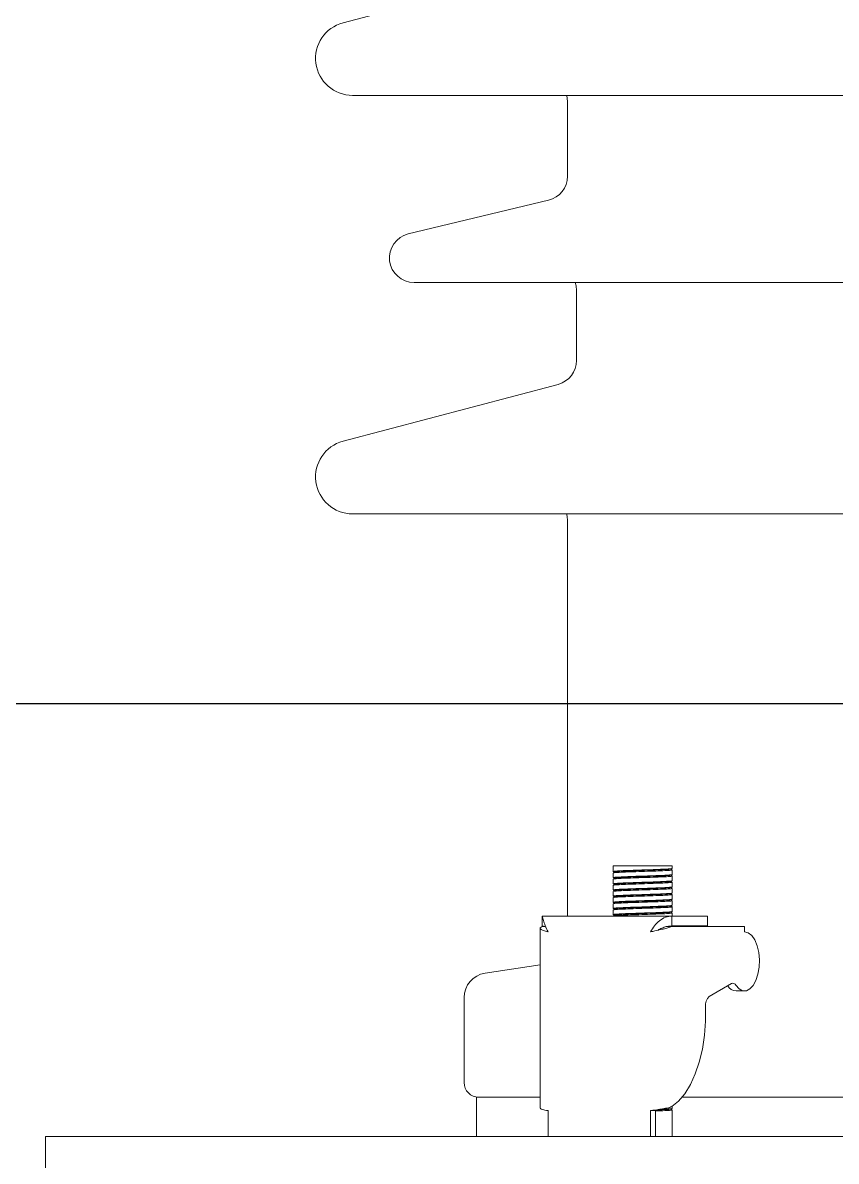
# Model space of a CAD drawing. Header units: millimetres. Extents: x 51507 to 66627, y -17810 to -7118.
# Drawn here: x 53172.8 to 53338, y -9233.1 to -9001.9 of the extents above; entities that cross this region are included whole.
import ezdxf

# ---------------------------------------------------------------- set-up
doc = ezdxf.new("R2010")
doc.units = ezdxf.units.MM
doc.header["$LTSCALE"] = 10
doc.layers.get('Defpoints').update_dxf_attribs({"lineweight": 25})
doc.layers.add('粗实线', color=4, linetype='Continuous', lineweight=18)

msp = doc.modelspace()

# ---------------------------------------------------------------- linework, layer by layer
at = {"layer": 'Defpoints'}
msp.add_line((51507.409, -9140.11), (66627.409, -9140.11), dxfattribs=at)
at = {"layer": '粗实线'}
for p, q in [((53281.519, -8990.307), (53237.824, -9001.861)), ((53239.741, -9016.611), (53475.076, -9016.611)), ((53283.4, -9018.043), (53283.4, -9033.043)), ((53279.568, -9037.905), (53251.073, -9044.75)), ((53252.241, -9054.611), (53462.576, -9054.611)), ((53285.241, -9056.269), (53285.241, -9070.473)), ((53281.519, -9075.307), (53237.824, -9086.861)), ((53239.741, -9101.611), (53475.076, -9101.611)), ((53283.4, -9103.043), (53283.408, -9183.324)), ((53292.659, -9173.112), (53292.659, -9174.257)), ((53292.659, -9173.112), (53304.659, -9173.112)), ((53304.659, -9173.632), (53304.659, -9173.112)), ((53292.659, -9174.566), (53292.659, -9175.507)), ((53292.659, -9175.816), (53292.659, -9176.757)), ((53304.659, -9174.882), (53304.659, -9173.941)), ((53304.659, -9176.132), (53304.659, -9175.191)), ((53292.659, -9177.066), (53292.659, -9178.007)), ((53292.659, -9178.316), (53292.659, -9179.257)), ((53304.659, -9177.382), (53304.659, -9176.441)), ((53304.659, -9178.632), (53304.659, -9177.691)), ((53292.659, -9179.566), (53292.659, -9180.507)), ((53304.659, -9179.882), (53304.659, -9178.941)), ((53304.659, -9181.132), (53304.659, -9180.191)), ((53292.659, -9180.816), (53292.659, -9181.757)), ((53292.659, -9182.066), (53292.659, -9183.007)), ((53304.659, -9182.382), (53304.659, -9181.441)), ((53304.659, -9183.324), (53304.659, -9182.691)), ((53278.282, -9183.324), (53304.609, -9183.324)), ((53278.282, -9183.324), (53278.282, -9185.324)), ((53292.659, -9183.316), (53292.659, -9183.324)), ((53304.609, -9183.324), (53304.609, -9185.324)), ((53304.609, -9183.324), (53311.822, -9183.324)), ((53311.822, -9183.324), (53311.822, -9185.324)), ((53277.853, -9185.79), (53277.853, -9222.334)), ((53278.689, -9185.424), (53278.282, -9185.424)), ((53301.772, -9186.172), (53301.77, -9186.172)), ((53301.812, -9186.172), (53302.061, -9186.025)), ((53303.657, -9185.424), (53304.609, -9185.424)), ((53304.609, -9185.324), (53311.822, -9185.324)), ((53304.609, -9185.424), (53319.372, -9185.424)), ((53319.372, -9185.424), (53319.372, -9186.524)), ((53277.853, -9193.197), (53266.649, -9194.921)), ((53316.701, -9197.016), (53312.166, -9199.649)), ((53317.64, -9198.524), (53319.372, -9198.524)), ((53262.409, -9199.863), (53262.409, -9217.112)), ((53264.909, -9220.112), (53264.909, -9228.112)), ((53277.853, -9220.112), (53264.909, -9220.112)), ((53304.659, -9222.382), (53304.659, -9221.988)), ((53357.409, -9220.112), (53306.673, -9220.112)), ((53279.453, -9228.112), (53279.453, -9222.833)), ((53300.238, -9222.833), (53301.238, -9222.833)), ((53300.238, -9228.112), (53300.238, -9222.833)), ((53301.238, -9228.112), (53301.238, -9222.833)), ((53304.659, -9228.112), (53304.659, -9222.691)), ((53177.409, -9238.112), (53177.409, -9228.112)), ((53177.409, -9228.112), (54157.409, -9228.112))]:
    msp.add_line(p, q, dxfattribs=at)
for points in [[(53283.19, -9016.611), (53283.304, -9017.068), (53283.4, -9018.043)], [(53284.959, -9054.611), (53285.145, -9055.293), (53285.241, -9056.269)], [(53283.19, -9101.611), (53283.303, -9102.067), (53283.4, -9103.043)], [(53319.372, -9186.524), (53320.12, -9186.714), (53320.821, -9187.271), (53321.431, -9188.16), (53321.91, -9189.326), (53322.229, -9190.694), (53322.367, -9192.177), (53322.315, -9193.683), (53322.077, -9195.115), (53321.669, -9196.383), (53321.115, -9197.407), (53320.45, -9198.123), (53319.718, -9198.484), (53318.963, -9198.468), (53318.235, -9198.076), (53317.578, -9197.334)], [(53311.446, -9201.702), (53311.437, -9204.629), (53311.214, -9207.52), (53310.782, -9210.316), (53310.151, -9212.956), (53309.334, -9215.384), (53308.349, -9217.547), (53307.216, -9219.4), (53305.961, -9220.902), (53304.609, -9222.021)]]:
    msp.add_lwpolyline(points, dxfattribs=at)
for centre, radius, start, end in [((53239.741, -9009.111), 7.5, 104.81144, 270), ((53278.4, -9033.043), 5, 283.50795, 0), ((53252.241, -9049.611), 5, 103.50795, 270), ((53280.241, -9070.473), 5, 284.81144, 360), ((53239.741, -9094.111), 7.5, 104.81144, 270), ((53267.409, -9199.863), 5, 98.74616, 180), ((53317.796, -9196.375), 2.155, 210.27217, 265.84128), ((53316.987, -9197.597), 0.647, 24.02604, 116.14608), ((53313.806, -9201.376), 2.382, 133.524, 187.88378), ((53265.409, -9217.112), 3, 180, 270)]:
    msp.add_arc(centre, radius, start, end, dxfattribs=at)
for points, knots in [([(53304.557, -9173.632), (53304.585, -9173.641), (53304.698, -9173.676), (53303.95, -9173.737), (53302.417, -9173.815), (53300.249, -9173.893), (53297.858, -9173.971), (53295.575, -9174.049), (53293.797, -9174.127), (53292.759, -9174.197), (53292.76, -9174.24), (53292.761, -9174.257)], [0, 0, 0, 0, 0.4961196, 1.9887594, 3.4813992, 4.9740389, 6.4666787, 7.9593185, 9.4519583, 10.944598, 11.9411182, 11.9411182, 11.9411182, 11.9411182]), ([(53304.457, -9173.754), (53304.489, -9173.736), (53304.553, -9173.699), (53304.617, -9173.662), (53304.648, -9173.644)], [0, 0, 0, 0, 0.11048568, 0.22097607, 0.22097607, 0.22097607, 0.22097607]), ([(53292.669, -9174.269), (53292.701, -9174.287), (53292.765, -9174.324), (53292.829, -9174.361), (53292.86, -9174.379)], [0, 0, 0, 0, 0.1104904, 0.22097607, 0.22097607, 0.22097607, 0.22097607]), ([(53292.669, -9175.519), (53292.701, -9175.537), (53292.765, -9175.574), (53292.829, -9175.611), (53292.86, -9175.629)], [0, 0, 0, 0, 0.1104904, 0.22097607, 0.22097607, 0.22097607, 0.22097607]), ([(53304.557, -9173.941), (53304.585, -9173.95), (53304.698, -9173.984), (53303.95, -9174.045), (53302.417, -9174.123), (53300.249, -9174.201), (53297.858, -9174.28), (53295.575, -9174.358), (53293.797, -9174.436), (53292.759, -9174.505), (53292.76, -9174.549), (53292.761, -9174.566)], [0, 0, 0, 0, 0.4961196, 1.9887594, 3.4813992, 4.9740389, 6.4666787, 7.9593185, 9.4519583, 10.944598, 11.9411182, 11.9411182, 11.9411182, 11.9411182]), ([(53304.557, -9174.882), (53304.585, -9174.891), (53304.698, -9174.926), (53303.95, -9174.987), (53302.417, -9175.065), (53300.249, -9175.143), (53297.858, -9175.221), (53295.575, -9175.299), (53293.797, -9175.377), (53292.759, -9175.447), (53292.76, -9175.49), (53292.761, -9175.507)], [0, 0, 0, 0, 0.4961196, 1.9887594, 3.4813992, 4.9740389, 6.4666787, 7.9593185, 9.4519583, 10.944598, 11.9411182, 11.9411182, 11.9411182, 11.9411182]), ([(53304.557, -9175.191), (53304.585, -9175.2), (53304.698, -9175.234), (53303.95, -9175.295), (53302.417, -9175.373), (53300.249, -9175.451), (53297.858, -9175.53), (53295.575, -9175.608), (53293.797, -9175.686), (53292.759, -9175.755), (53292.76, -9175.799), (53292.761, -9175.816)], [0, 0, 0, 0, 0.4961196, 1.9887594, 3.4813992, 4.9740389, 6.4666787, 7.9593185, 9.4519583, 10.944598, 11.9411182, 11.9411182, 11.9411182, 11.9411182]), ([(53304.369, -9173.743), (53304.396, -9173.751), (53304.505, -9173.786), (53303.782, -9173.847), (53302.298, -9173.925), (53300.198, -9174.003), (53297.883, -9174.081), (53295.673, -9174.159), (53293.952, -9174.237), (53292.946, -9174.307), (53292.948, -9174.35), (53292.949, -9174.368)], [0, 0, 0, 0, 0.478611, 1.9242659, 3.3699207, 4.8155755, 6.2612303, 7.7068851, 9.1525399, 10.5981948, 11.5633019, 11.5633019, 11.5633019, 11.5633019]), ([(53304.369, -9174.993), (53304.396, -9175.001), (53304.505, -9175.036), (53303.782, -9175.097), (53302.298, -9175.175), (53300.198, -9175.253), (53297.883, -9175.331), (53295.673, -9175.409), (53293.952, -9175.487), (53292.946, -9175.557), (53292.948, -9175.6), (53292.949, -9175.618)], [0, 0, 0, 0, 0.478611, 1.9242659, 3.3699207, 4.8155755, 6.2612303, 7.7068851, 9.1525399, 10.5981948, 11.5633019, 11.5633019, 11.5633019, 11.5633019]), ([(53304.457, -9175.004), (53304.489, -9174.986), (53304.553, -9174.949), (53304.617, -9174.912), (53304.648, -9174.894)], [0, 0, 0, 0, 0.11048568, 0.22097607, 0.22097607, 0.22097607, 0.22097607]), ([(53304.649, -9173.929), (53304.617, -9173.91), (53304.553, -9173.873), (53304.489, -9173.837), (53304.458, -9173.818)], [0, 0, 0, 0, 0.1104787, 0.22095284, 0.22095284, 0.22095284, 0.22095284]), ([(53304.649, -9175.179), (53304.617, -9175.16), (53304.553, -9175.123), (53304.489, -9175.087), (53304.458, -9175.068)], [0, 0, 0, 0, 0.1104787, 0.22095284, 0.22095284, 0.22095284, 0.22095284]), ([(53292.669, -9176.769), (53292.701, -9176.787), (53292.765, -9176.824), (53292.829, -9176.861), (53292.86, -9176.879)], [0, 0, 0, 0, 0.1104904, 0.22097607, 0.22097607, 0.22097607, 0.22097607]), ([(53292.669, -9178.019), (53292.701, -9178.037), (53292.765, -9178.074), (53292.829, -9178.111), (53292.86, -9178.129)], [0, 0, 0, 0, 0.1104904, 0.22097607, 0.22097607, 0.22097607, 0.22097607]), ([(53304.557, -9176.132), (53304.585, -9176.141), (53304.698, -9176.176), (53303.95, -9176.237), (53302.417, -9176.315), (53300.249, -9176.393), (53297.858, -9176.471), (53295.575, -9176.549), (53293.797, -9176.627), (53292.759, -9176.697), (53292.76, -9176.74), (53292.761, -9176.757)], [0, 0, 0, 0, 0.4961196, 1.9887594, 3.4813992, 4.9740389, 6.4666787, 7.9593185, 9.4519583, 10.944598, 11.9411182, 11.9411182, 11.9411182, 11.9411182]), ([(53304.557, -9176.441), (53304.585, -9176.45), (53304.698, -9176.484), (53303.95, -9176.545), (53302.417, -9176.623), (53300.249, -9176.701), (53297.858, -9176.78), (53295.575, -9176.858), (53293.797, -9176.936), (53292.759, -9177.005), (53292.76, -9177.049), (53292.761, -9177.066)], [0, 0, 0, 0, 0.4961196, 1.9887594, 3.4813992, 4.9740389, 6.4666787, 7.9593185, 9.4519583, 10.944598, 11.9411182, 11.9411182, 11.9411182, 11.9411182]), ([(53304.557, -9177.382), (53304.585, -9177.391), (53304.698, -9177.426), (53303.95, -9177.487), (53302.417, -9177.565), (53300.249, -9177.643), (53297.858, -9177.721), (53295.575, -9177.799), (53293.797, -9177.877), (53292.759, -9177.947), (53292.76, -9177.99), (53292.761, -9178.007)], [0, 0, 0, 0, 0.4961196, 1.9887594, 3.4813992, 4.9740389, 6.4666787, 7.9593185, 9.4519583, 10.944598, 11.9411182, 11.9411182, 11.9411182, 11.9411182]), ([(53304.557, -9177.691), (53304.585, -9177.7), (53304.698, -9177.734), (53303.95, -9177.795), (53302.417, -9177.873), (53300.249, -9177.951), (53297.858, -9178.03), (53295.575, -9178.108), (53293.797, -9178.186), (53292.759, -9178.255), (53292.76, -9178.299), (53292.761, -9178.316)], [0, 0, 0, 0, 0.4961196, 1.9887594, 3.4813992, 4.9740389, 6.4666787, 7.9593185, 9.4519583, 10.944598, 11.9411182, 11.9411182, 11.9411182, 11.9411182]), ([(53304.369, -9176.243), (53304.396, -9176.251), (53304.505, -9176.286), (53303.782, -9176.347), (53302.298, -9176.425), (53300.198, -9176.503), (53297.883, -9176.581), (53295.673, -9176.659), (53293.952, -9176.737), (53292.946, -9176.807), (53292.948, -9176.85), (53292.949, -9176.868)], [0, 0, 0, 0, 0.478611, 1.9242659, 3.3699207, 4.8155755, 6.2612303, 7.7068851, 9.1525399, 10.5981948, 11.5633019, 11.5633019, 11.5633019, 11.5633019]), ([(53304.369, -9177.493), (53304.396, -9177.501), (53304.505, -9177.536), (53303.782, -9177.597), (53302.298, -9177.675), (53300.198, -9177.753), (53297.883, -9177.831), (53295.673, -9177.909), (53293.952, -9177.987), (53292.946, -9178.057), (53292.948, -9178.1), (53292.949, -9178.118)], [0, 0, 0, 0, 0.478611, 1.9242659, 3.3699207, 4.8155755, 6.2612303, 7.7068851, 9.1525399, 10.5981948, 11.5633019, 11.5633019, 11.5633019, 11.5633019]), ([(53304.457, -9176.254), (53304.489, -9176.236), (53304.553, -9176.199), (53304.617, -9176.162), (53304.648, -9176.144)], [0, 0, 0, 0, 0.11048568, 0.22097607, 0.22097607, 0.22097607, 0.22097607]), ([(53304.457, -9177.504), (53304.489, -9177.486), (53304.553, -9177.449), (53304.617, -9177.412), (53304.648, -9177.394)], [0, 0, 0, 0, 0.11048568, 0.22097607, 0.22097607, 0.22097607, 0.22097607]), ([(53304.649, -9176.429), (53304.617, -9176.41), (53304.553, -9176.373), (53304.489, -9176.337), (53304.458, -9176.318)], [0, 0, 0, 0, 0.1104787, 0.22095284, 0.22095284, 0.22095284, 0.22095284]), ([(53304.649, -9177.679), (53304.617, -9177.66), (53304.553, -9177.623), (53304.489, -9177.587), (53304.458, -9177.568)], [0, 0, 0, 0, 0.1104787, 0.22095284, 0.22095284, 0.22095284, 0.22095284]), ([(53292.669, -9179.269), (53292.701, -9179.287), (53292.765, -9179.324), (53292.829, -9179.361), (53292.86, -9179.379)], [0, 0, 0, 0, 0.1104904, 0.22097607, 0.22097607, 0.22097607, 0.22097607]), ([(53292.669, -9180.519), (53292.701, -9180.537), (53292.765, -9180.574), (53292.829, -9180.611), (53292.86, -9180.629)], [0, 0, 0, 0, 0.1104904, 0.22097607, 0.22097607, 0.22097607, 0.22097607]), ([(53304.557, -9178.632), (53304.585, -9178.641), (53304.698, -9178.676), (53303.95, -9178.737), (53302.417, -9178.815), (53300.249, -9178.893), (53297.858, -9178.971), (53295.575, -9179.049), (53293.797, -9179.127), (53292.759, -9179.197), (53292.76, -9179.24), (53292.761, -9179.257)], [0, 0, 0, 0, 0.4961196, 1.9887594, 3.4813992, 4.9740389, 6.4666787, 7.9593185, 9.4519583, 10.944598, 11.9411182, 11.9411182, 11.9411182, 11.9411182]), ([(53304.557, -9178.941), (53304.585, -9178.95), (53304.698, -9178.984), (53303.95, -9179.045), (53302.417, -9179.123), (53300.249, -9179.201), (53297.858, -9179.28), (53295.575, -9179.358), (53293.797, -9179.436), (53292.759, -9179.505), (53292.76, -9179.549), (53292.761, -9179.566)], [0, 0, 0, 0, 0.4961196, 1.9887594, 3.4813992, 4.9740389, 6.4666787, 7.9593185, 9.4519583, 10.944598, 11.9411182, 11.9411182, 11.9411182, 11.9411182]), ([(53304.557, -9179.882), (53304.585, -9179.891), (53304.698, -9179.926), (53303.95, -9179.987), (53302.417, -9180.065), (53300.249, -9180.143), (53297.858, -9180.221), (53295.575, -9180.299), (53293.797, -9180.377), (53292.759, -9180.447), (53292.76, -9180.49), (53292.761, -9180.507)], [0, 0, 0, 0, 0.4961196, 1.9887594, 3.4813992, 4.9740389, 6.4666787, 7.9593185, 9.4519583, 10.944598, 11.9411182, 11.9411182, 11.9411182, 11.9411182]), ([(53304.557, -9180.191), (53304.585, -9180.2), (53304.698, -9180.234), (53303.95, -9180.295), (53302.417, -9180.373), (53300.249, -9180.451), (53297.858, -9180.53), (53295.575, -9180.608), (53293.797, -9180.686), (53292.759, -9180.755), (53292.76, -9180.799), (53292.761, -9180.816)], [0, 0, 0, 0, 0.4961196, 1.9887594, 3.4813992, 4.9740389, 6.4666787, 7.9593185, 9.4519583, 10.944598, 11.9411182, 11.9411182, 11.9411182, 11.9411182]), ([(53304.369, -9178.743), (53304.396, -9178.751), (53304.505, -9178.786), (53303.782, -9178.847), (53302.298, -9178.925), (53300.198, -9179.003), (53297.883, -9179.081), (53295.673, -9179.159), (53293.952, -9179.237), (53292.946, -9179.307), (53292.948, -9179.35), (53292.949, -9179.368)], [0, 0, 0, 0, 0.478611, 1.9242659, 3.3699207, 4.8155755, 6.2612303, 7.7068851, 9.1525399, 10.5981948, 11.5633019, 11.5633019, 11.5633019, 11.5633019]), ([(53304.369, -9179.993), (53304.396, -9180.001), (53304.505, -9180.036), (53303.782, -9180.097), (53302.298, -9180.175), (53300.198, -9180.253), (53297.883, -9180.331), (53295.673, -9180.409), (53293.952, -9180.487), (53292.946, -9180.557), (53292.948, -9180.6), (53292.949, -9180.618)], [0, 0, 0, 0, 0.478611, 1.9242659, 3.3699207, 4.8155755, 6.2612303, 7.7068851, 9.1525399, 10.5981948, 11.5633019, 11.5633019, 11.5633019, 11.5633019]), ([(53304.457, -9178.754), (53304.489, -9178.736), (53304.553, -9178.699), (53304.617, -9178.662), (53304.648, -9178.644)], [0, 0, 0, 0, 0.11048568, 0.22097607, 0.22097607, 0.22097607, 0.22097607]), ([(53304.457, -9180.004), (53304.489, -9179.986), (53304.553, -9179.949), (53304.617, -9179.912), (53304.648, -9179.894)], [0, 0, 0, 0, 0.11048568, 0.22097607, 0.22097607, 0.22097607, 0.22097607]), ([(53304.649, -9178.929), (53304.617, -9178.91), (53304.553, -9178.873), (53304.489, -9178.837), (53304.458, -9178.818)], [0, 0, 0, 0, 0.1104787, 0.22095284, 0.22095284, 0.22095284, 0.22095284]), ([(53304.649, -9180.179), (53304.617, -9180.16), (53304.553, -9180.123), (53304.489, -9180.087), (53304.458, -9180.068)], [0, 0, 0, 0, 0.1104787, 0.22095284, 0.22095284, 0.22095284, 0.22095284]), ([(53292.669, -9181.769), (53292.701, -9181.787), (53292.765, -9181.824), (53292.829, -9181.861), (53292.86, -9181.879)], [0, 0, 0, 0, 0.1104904, 0.22097607, 0.22097607, 0.22097607, 0.22097607]), ([(53304.557, -9181.132), (53304.585, -9181.141), (53304.698, -9181.176), (53303.95, -9181.237), (53302.417, -9181.315), (53300.249, -9181.393), (53297.858, -9181.471), (53295.575, -9181.549), (53293.797, -9181.627), (53292.759, -9181.697), (53292.76, -9181.74), (53292.761, -9181.757)], [0, 0, 0, 0, 0.4961196, 1.9887594, 3.4813992, 4.9740389, 6.4666787, 7.9593185, 9.4519583, 10.944598, 11.9411182, 11.9411182, 11.9411182, 11.9411182]), ([(53304.557, -9181.441), (53304.585, -9181.45), (53304.698, -9181.484), (53303.95, -9181.545), (53302.417, -9181.623), (53300.249, -9181.701), (53297.858, -9181.78), (53295.575, -9181.858), (53293.797, -9181.936), (53292.759, -9182.005), (53292.76, -9182.049), (53292.761, -9182.066)], [0, 0, 0, 0, 0.4961196, 1.9887594, 3.4813992, 4.9740389, 6.4666787, 7.9593185, 9.4519583, 10.944598, 11.9411182, 11.9411182, 11.9411182, 11.9411182]), ([(53304.557, -9182.382), (53304.585, -9182.391), (53304.698, -9182.426), (53303.95, -9182.487), (53302.417, -9182.565), (53300.249, -9182.643), (53297.858, -9182.721), (53295.575, -9182.799), (53293.797, -9182.877), (53292.759, -9182.947), (53292.76, -9182.99), (53292.761, -9183.007)], [0, 0, 0, 0, 0.4961196, 1.9887594, 3.4813992, 4.9740389, 6.4666787, 7.9593185, 9.4519583, 10.944598, 11.9411182, 11.9411182, 11.9411182, 11.9411182]), ([(53304.557, -9182.691), (53304.585, -9182.7), (53304.698, -9182.734), (53303.95, -9182.795), (53302.417, -9182.873), (53300.249, -9182.951), (53297.858, -9183.03), (53295.575, -9183.108), (53293.797, -9183.186), (53292.759, -9183.255), (53292.76, -9183.299), (53292.761, -9183.316)], [0, 0, 0, 0, 0.4961196, 1.9887594, 3.4813992, 4.9740389, 6.4666787, 7.9593185, 9.4519583, 10.944598, 11.9411182, 11.9411182, 11.9411182, 11.9411182]), ([(53304.369, -9181.243), (53304.396, -9181.251), (53304.505, -9181.286), (53303.782, -9181.347), (53302.298, -9181.425), (53300.198, -9181.503), (53297.883, -9181.581), (53295.673, -9181.659), (53293.952, -9181.737), (53292.946, -9181.807), (53292.948, -9181.85), (53292.949, -9181.868)], [0, 0, 0, 0, 0.478611, 1.9242659, 3.3699207, 4.8155755, 6.2612303, 7.7068851, 9.1525399, 10.5981948, 11.5633019, 11.5633019, 11.5633019, 11.5633019]), ([(53304.369, -9182.493), (53304.396, -9182.501), (53304.505, -9182.536), (53303.782, -9182.597), (53302.298, -9182.675), (53300.198, -9182.753), (53297.883, -9182.831), (53295.673, -9182.909), (53293.952, -9182.987), (53292.946, -9183.057), (53292.948, -9183.1), (53292.949, -9183.118)], [0, 0, 0, 0, 0.478611, 1.9242659, 3.3699207, 4.8155755, 6.2612303, 7.7068851, 9.1525399, 10.5981948, 11.5633019, 11.5633019, 11.5633019, 11.5633019]), ([(53304.457, -9181.254), (53304.489, -9181.236), (53304.553, -9181.199), (53304.617, -9181.162), (53304.648, -9181.144)], [0, 0, 0, 0, 0.11048568, 0.22097607, 0.22097607, 0.22097607, 0.22097607]), ([(53304.457, -9182.504), (53304.489, -9182.486), (53304.553, -9182.449), (53304.617, -9182.412), (53304.648, -9182.394)], [0, 0, 0, 0, 0.11048568, 0.22097607, 0.22097607, 0.22097607, 0.22097607]), ([(53304.649, -9181.429), (53304.617, -9181.41), (53304.553, -9181.373), (53304.489, -9181.337), (53304.458, -9181.318)], [0, 0, 0, 0, 0.1104787, 0.22095284, 0.22095284, 0.22095284, 0.22095284]), ([(53304.649, -9182.679), (53304.617, -9182.66), (53304.553, -9182.623), (53304.489, -9182.587), (53304.458, -9182.568)], [0, 0, 0, 0, 0.1104787, 0.22095284, 0.22095284, 0.22095284, 0.22095284]), ([(53279.453, -9186.524), (53279.243, -9186.097), (53278.822, -9185.242), (53278.499, -9184.171), (53278.343, -9183.456), (53278.302, -9183.367), (53278.282, -9183.324)], [0, 0, 0, 0, 0.8706439, 1.7419292, 2.6132182, 3.4182544, 3.4182544, 3.4182544, 3.4182544]), ([(53292.669, -9183.019), (53292.701, -9183.037), (53292.765, -9183.074), (53292.829, -9183.111), (53292.86, -9183.129)], [0, 0, 0, 0, 0.1104904, 0.22097607, 0.22097607, 0.22097607, 0.22097607]), ([(53279.018, -9185.588), (53278.859, -9185.492), (53278.599, -9185.336), (53278.371, -9185.327), (53278.282, -9185.324)], [0, 0, 0, 0, 0.4862635, 0.79439726, 0.79439726, 0.79439726, 0.79439726]), ([(53300.238, -9186.524), (53300.542, -9186.451), (53301.181, -9186.297), (53302.279, -9186.063), (53303.341, -9185.821), (53304.141, -9185.608), (53304.477, -9185.476), (53304.609, -9185.424)], [0, 0, 0, 0, 0.8984249, 1.8898712, 2.8813456, 3.8728193, 4.5114643, 4.5114643, 4.5114643, 4.5114643]), ([(53304.609, -9185.324), (53304.299, -9185.342), (53303.68, -9185.378), (53302.792, -9185.657), (53302.128, -9185.963), (53301.797, -9186.174), (53301.71, -9186.23)], [0, 0, 0, 0, 0.9158656, 1.8317312, 2.7475968, 3.0781043, 3.0781043, 3.0781043, 3.0781043]), ([(53304.609, -9222.021), (53304.47, -9222.071), (53304.198, -9222.167), (53303.643, -9222.3), (53303.039, -9222.421), (53302.234, -9222.56), (53301.243, -9222.708), (53300.559, -9222.793), (53300.238, -9222.833)], [0, 0, 0, 0, 0.6666098, 1.3019966, 1.906193, 2.4792401, 3.5276519, 4.453612, 4.453612, 4.453612, 4.453612]), ([(53279.453, -9222.833), (53279.235, -9222.797), (53278.812, -9222.729), (53278.341, -9222.624), (53278.039, -9222.52), (53277.857, -9222.427), (53277.89, -9222.361), (53277.904, -9222.334)], [0, 0, 0, 0, 0.4035754, 0.7842332, 1.1419707, 1.4767896, 1.7194349, 1.7194349, 1.7194349, 1.7194349]), ([(53301.812, -9222.624), (53301.743, -9222.653), (53301.545, -9222.734), (53301.359, -9222.794), (53301.238, -9222.833)], [0, 0, 0, 0, 0.21418506, 0.61133795, 0.61133795, 0.61133795, 0.61133795]), ([(53304.557, -9222.691), (53304.585, -9222.7), (53304.699, -9222.734), (53303.936, -9222.795), (53302.708, -9222.861), (53301.609, -9222.9), (53301.238, -9222.913)], [0, 0, 0, 0, 0.4015795, 1.6097832, 2.8179869, 3.4358352, 3.4358352, 3.4358352, 3.4358352]), ([(53304.369, -9222.493), (53304.397, -9222.501), (53304.507, -9222.536), (53303.755, -9222.597), (53302.762, -9222.654), (53301.941, -9222.685), (53301.811, -9222.69)], [0, 0, 0, 0, 0.3509352, 1.4109423, 2.4709493, 2.6711982, 2.6711982, 2.6711982, 2.6711982]), ([(53304.557, -9222.382), (53304.585, -9222.391), (53304.7, -9222.426), (53303.917, -9222.487), (53302.956, -9222.541), (53302.185, -9222.569), (53302.121, -9222.572)], [0, 0, 0, 0, 0.3500598, 1.40326, 2.4564602, 2.5519863, 2.5519863, 2.5519863, 2.5519863]), ([(53304.457, -9222.504), (53304.489, -9222.486), (53304.553, -9222.449), (53304.617, -9222.412), (53304.648, -9222.394)], [0, 0, 0, 0, 0.11048568, 0.22097607, 0.22097607, 0.22097607, 0.22097607]), ([(53304.649, -9222.679), (53304.617, -9222.66), (53304.553, -9222.623), (53304.489, -9222.587), (53304.458, -9222.568)], [0, 0, 0, 0, 0.1104787, 0.22095284, 0.22095284, 0.22095284, 0.22095284])]:
    msp.add_open_spline(points, degree=3, knots=knots, dxfattribs=at)
for points in [[(53304.609, -9183.324), (53304.168, -9183.372), (53303.287, -9183.468), (53302.065, -9184.208), (53301.003, -9185.266), (53300.493, -9186.105), (53300.238, -9186.524)], [(53278.282, -9185.424), (53278.114, -9185.516), (53277.778, -9185.699), (53277.89, -9185.974), (53278.436, -9186.249), (53279.114, -9186.432), (53279.453, -9186.524)]]:
    msp.add_open_spline(points, degree=3, dxfattribs=at)

doc.saveas('drawing.dxf')
